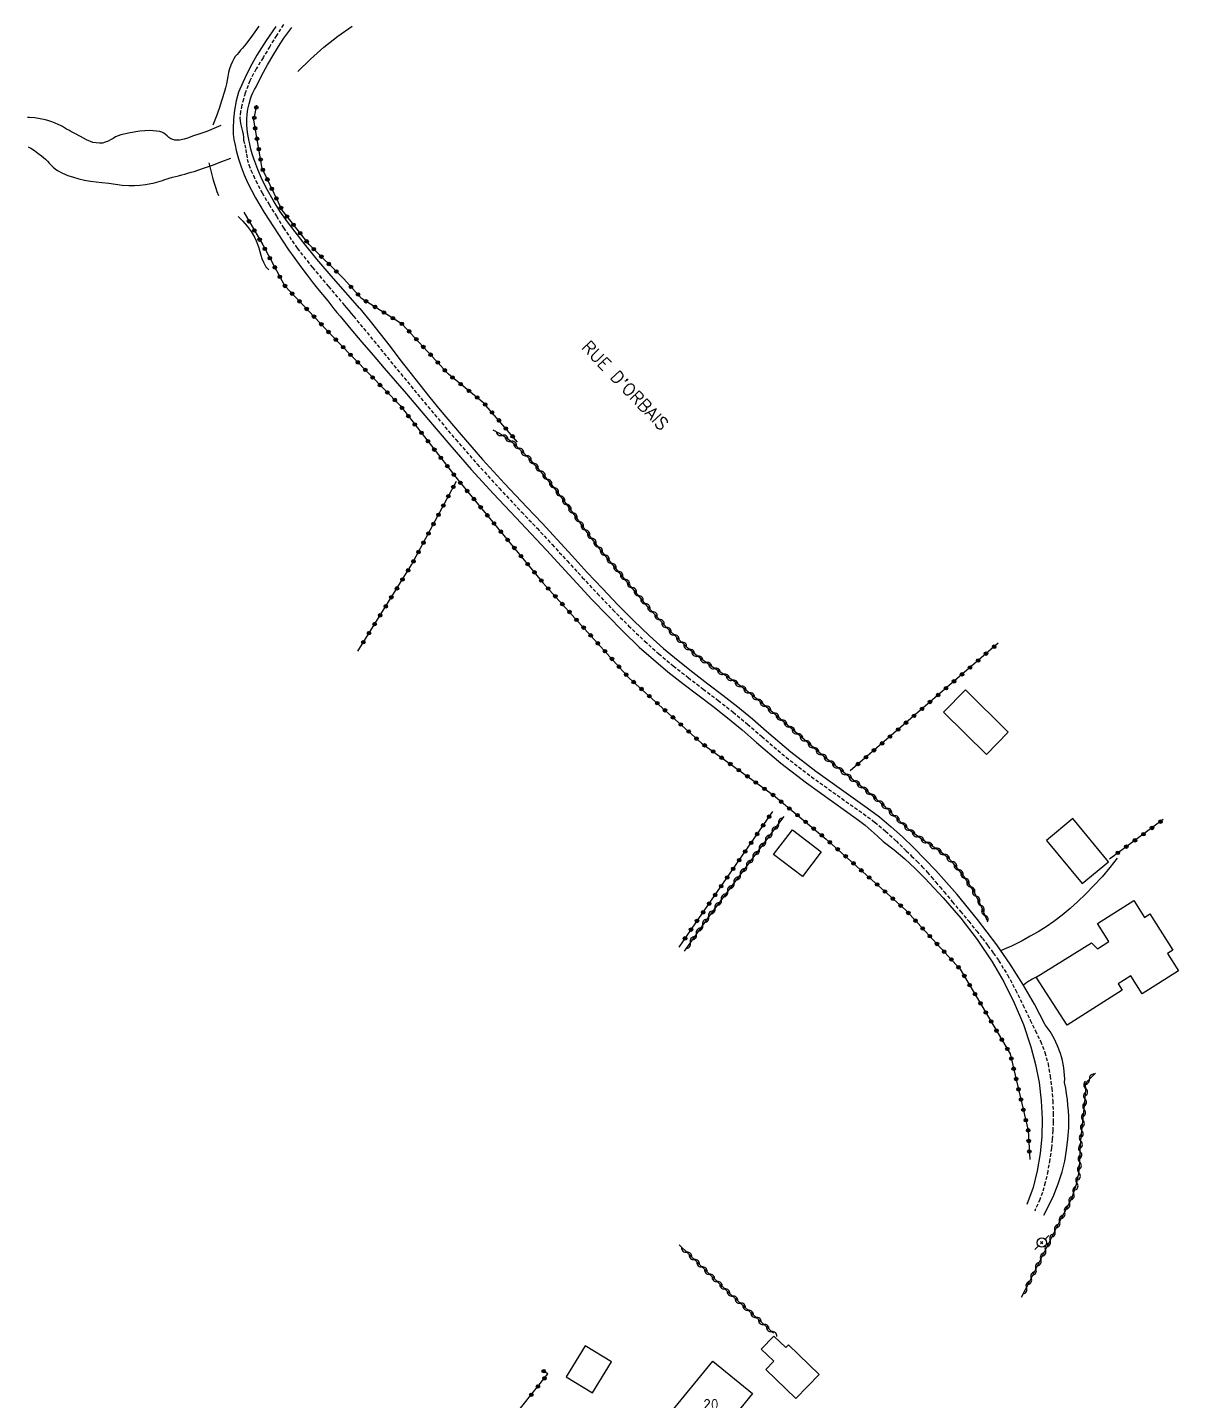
# Model space of a CAD drawing. Header units: millimetres. Extents: x 183000 to 184001, y 152999 to 154000.
# Drawn here: x 183592.2 to 183755.6, y 153448.9 to 153643.9 of the extents above; entities that cross this region are included whole.
import ezdxf
from ezdxf.enums import TextEntityAlignment as Align

# ---------------------------------------------------------------- set-up
doc = ezdxf.new("R2010")
doc.units = ezdxf.units.MM
doc.linetypes.add('DASHED', pattern=[0.75, 0.5, -0.25])
doc.layers.get('0').update_dxf_attribs({"linetype": 'CONTINUOUS'})
for name, color, linetype in [('W0001', 6, 'DASHED'), ('W0008', 7, 'CONTINUOUS'), ('W0017', 7, 'CONTINUOUS'), ('W0101', 7, 'CONTINUOUS'), ('W0104', 1, 'CONTINUOUS'), ('W0300', 7, 'CONTINUOUS'), ('W0310', 3, 'CONTINUOUS'), ('W0322', 7, 'CONTINUOUS'), ('W0323', 7, 'CONTINUOUS'), ('W0473', 7, 'CONTINUOUS'), ('W0510', 5, 'CONTINUOUS'), ('W0989', 7, 'CONTINUOUS'), ('W0991', 7, 'CONTINUOUS')]:
    doc.layers.add(name, color=color, linetype=linetype)
doc.styles.get("Standard").update_dxf_attribs({"font": 'romans.shx', "width": 0.85})

# ---------------------------------------------------------------- blocks, each defined once
blk = doc.blocks.new('T473')
for p, q in [((-0.166667, 0.166667), (0.166667, -0.166667)), ((-0.166667, -0.166667), (0.166667, 0.166667)), ((0.500001, 0.500001), (1.000002, 1.000002)), ((-1.000002, -1.000002), (-0.500001, -0.500001))]:
    blk.add_line(p, q)
blk.add_ellipse((0, 0), major_axis=(0.471405, 0.471405), ratio=1, start_param=5.4977871438, end_param=11.780972451)
blk = doc.blocks.new('t310o')
at = {"color": 0, "linetype": 'Continuous'}
for centre, start, end in [((-0.5, 0.38), 216.8699, 323.1304), ((0.5, -0.37), 36.8699, 143.1303)]:
    blk.add_arc(centre, 0.625, start, end, dxfattribs=at)
blk = doc.blocks.new('t323o')
at = {"color": 0, "linetype": 'Continuous'}
for radius in [0.25, 0.15]:
    blk.add_circle((0, 0), radius, dxfattribs=at)
blk = doc.blocks.new('t322o')
at = {"color": 0, "linetype": 'Continuous'}
for radius in [0.25, 0.15]:
    blk.add_circle((0, 0), radius, dxfattribs=at)

msp = doc.modelspace()

# ---------------------------------------------------------------- linework, layer by layer
at = {"layer": 'W0001'}
msp.add_lwpolyline([(183628.52, 153644.26), (183627.5, 153642.73), (183626.56, 153641.16), (183625.6, 153639.57), (183624.62, 153637.97), (183623.73, 153636.3), (183623.07, 153634.53), (183622.83, 153633.67), (183622.59, 153632.81), (183622.4, 153631.93), (183622.33, 153631.03), (183622.35, 153630.62), (183622.42, 153630.23), (183622.5, 153629.84), (183622.6, 153629.46), (183622.7, 153629.07), (183622.77, 153628.67), (183622.82, 153628.27), (183622.81, 153627.86), (183623, 153627.2), (183623.14, 153626.53), (183623.24, 153625.85), (183623.37, 153625.18), (183623.59, 153624.37), (183623.88, 153623.6), (183624.23, 153622.84), (183624.57, 153622.1), (183625.46, 153620.37), (183626.45, 153618.7), (183627.49, 153617.07), (183628.51, 153615.42), (183630.45, 153612.51), (183632.63, 153609.76), (183634.89, 153607.1), (183637.14, 153604.44), (183637.47, 153604.04), (183637.8, 153603.65), (183638.13, 153603.25), (183638.45, 153602.85), (183639.89, 153601.11), (183641.33, 153599.36), (183642.76, 153597.61), (183644.19, 153595.86), (183645.63, 153594.11), (183647.07, 153592.37), (183648.51, 153590.63), (183649.96, 153588.89), (183652.96, 153585.35), (183656.02, 153581.86), (183659.13, 153578.42), (183662.32, 153575.04), (183664.5, 153572.75), (183666.65, 153570.43), (183668.79, 153568.1), (183670.93, 153565.77), (183673.08, 153563.45), (183675.27, 153561.16), (183677.5, 153558.91), (183679.79, 153556.71), (183681.79, 153554.93), (183683.85, 153553.21), (183685.96, 153551.55), (183688.09, 153549.92), (183690.22, 153548.29), (183692.33, 153546.64), (183694.4, 153544.94), (183696.42, 153543.17), (183699.86, 153540.23), (183703.45, 153537.47), (183707.12, 153534.83), (183710.82, 153532.23), (183712.44, 153531.02), (183713.98, 153529.72), (183715.47, 153528.35), (183716.92, 153526.94), (183717.68, 153526.19), (183718.44, 153525.45), (183719.19, 153524.69), (183719.91, 153523.9), (183720.51, 153523.21), (183721.1, 153522.51), (183721.69, 153521.81), (183722.28, 153521.11), (183723.45, 153519.72), (183724.62, 153518.34), (183725.78, 153516.94), (183726.92, 153515.53), (183727.72, 153514.5), (183728.51, 153513.47), (183729.28, 153512.42), (183730.03, 153511.36), (183731.3, 153509.32), (183732.43, 153507.2), (183733.48, 153505.05), (183734.52, 153502.89), (183735.25, 153501.4), (183735.97, 153499.89), (183736.6, 153498.32), (183737.05, 153496.7), (183737.35, 153494.96), (183737.58, 153493.21), (183737.72, 153491.45), (183737.79, 153489.68), (183737.78, 153488.44), (183737.73, 153487.21), (183737.65, 153485.97), (183737.53, 153484.74), (183737.3, 153483.09), (183737.01, 153481.45), (183736.66, 153479.82), (183736.25, 153478.42), (183735.89, 153477.45), (183735.15, 153475.79)], dxfattribs=at)
at = {"layer": 'W0008'}
for points in [[(183627.41, 153644.02), (183626.03, 153642.01), (183624.74, 153639.94), (183624.02, 153638.66), (183623.35, 153637.35), (183622.72, 153636.03), (183622.13, 153634.68)], [(183624.61, 153635.45), (183625.4, 153637), (183626.24, 153638.54), (183627.12, 153640.05), (183628.04, 153641.54), (183628.57, 153642.33), (183629.11, 153643.11), (183629.67, 153643.87)], [(183622.13, 153634.68), (183621.79, 153633.42), (183621.54, 153632.13), (183621.39, 153630.83), (183621.34, 153629.52), (183621.38, 153628.72), (183621.48, 153627.93), (183621.63, 153627.15), (183621.81, 153626.38), (183622.13, 153625.22), (183622.49, 153624.08), (183622.92, 153622.95), (183623.4, 153621.85), (183624.51, 153619.68), (183625.75, 153617.58), (183627.07, 153615.53), (183628.4, 153613.5), (183629.24, 153612.27), (183630.1, 153611.06), (183630.99, 153609.87), (183631.88, 153608.68), (183632.59, 153607.75), (183633.31, 153606.84), (183634.04, 153605.92), (183634.78, 153605.02), (183635.22, 153604.47), (183635.66, 153603.93), (183636.1, 153603.39), (183636.54, 153602.86)], [(183639.36, 153603.94), (183637.31, 153606.26), (183635.26, 153608.59), (183633.25, 153610.95), (183631.3, 153613.37), (183630.17, 153614.82), (183629.07, 153616.28), (183628.01, 153617.79), (183627.03, 153619.35), (183626.24, 153620.76), (183625.5, 153622.21), (183624.84, 153623.69), (183624.29, 153625.22), (183624.08, 153625.9), (183623.89, 153626.59), (183623.72, 153627.28), (183623.58, 153627.97), (183623.46, 153628.67), (183623.36, 153629.38), (183623.31, 153630.09), (183623.29, 153630.81), (183623.33, 153631.55), (183623.44, 153632.28), (183623.61, 153633), (183623.82, 153633.71), (183623.97, 153634.16), (183624.16, 153634.6), (183624.37, 153635.03), (183624.61, 153635.45)], [(183639.36, 153603.94), (183640.81, 153602.16), (183642.23, 153600.36), (183643.63, 153598.54), (183645.03, 153596.73), (183646.43, 153594.91), (183647.84, 153593.1), (183649.27, 153591.31), (183650.73, 153589.54), (183653.72, 153586.01), (183656.76, 153582.53), (183659.86, 153579.1), (183663.04, 153575.74), (183665.22, 153573.45), (183667.37, 153571.14), (183669.5, 153568.81), (183671.63, 153566.48), (183673.78, 153564.17), (183675.96, 153561.88), (183678.19, 153559.64), (183680.47, 153557.45), (183682.47, 153555.66), (183684.53, 153553.95), (183686.64, 153552.29), (183688.77, 153550.66), (183690.89, 153549.03), (183693, 153547.38), (183695.08, 153545.68), (183697.09, 153543.92), (183700.51, 153540.99), (183704.08, 153538.26), (183707.73, 153535.63), (183711.39, 153533.05), (183713.13, 153531.76), (183714.78, 153530.37), (183716.38, 153528.91), (183717.93, 153527.4)], [(183636.54, 153602.86), (183638.09, 153601), (183639.65, 153599.16), (183641.22, 153597.32), (183642.8, 153595.5), (183644.38, 153593.67), (183645.96, 153591.85), (183647.53, 153590.01), (183649.09, 153588.16), (183652.11, 153584.61), (183655.17, 153581.1), (183658.3, 153577.64), (183661.5, 153574.26), (183663.69, 153571.96), (183665.85, 153569.63), (183667.99, 153567.3), (183670.13, 153564.96), (183672.29, 153562.63), (183674.49, 153560.34), (183676.72, 153558.08), (183679.02, 153555.88), (183681.02, 153554.09), (183683.08, 153552.38), (183685.19, 153550.72), (183687.32, 153549.09), (183689.45, 153547.46), (183691.56, 153545.81), (183693.64, 153544.1), (183695.65, 153542.34), (183699.12, 153539.37), (183702.74, 153536.59), (183706.44, 153533.93), (183710.16, 153531.3), (183711.09, 153530.6), (183711.96, 153529.84), (183712.81, 153529.06), (183713.66, 153528.27)], [(183713.66, 153528.27), (183715.21, 153527.06), (183716.72, 153525.79), (183718.17, 153524.45), (183719.56, 153523.05), (183722.15, 153520.27), (183724.65, 153517.38), (183726.99, 153514.37), (183729.12, 153511.2), (183730.78, 153508.32), (183732.26, 153505.35), (183733.54, 153502.28), (183734.6, 153499.13), (183735.27, 153496.61), (183735.77, 153494.05), (183736.08, 153491.46), (183736.21, 153488.86), (183736.15, 153486.39), (183735.92, 153483.94), (183735.5, 153481.5), (183734.92, 153479.11), (183734.03, 153476.71)], [(183736.66, 153502.21), (183735.12, 153505.16), (183733.45, 153508.03), (183731.67, 153510.84), (183729.78, 153513.57), (183727.03, 153517.21), (183724.14, 153520.73), (183721.1, 153524.13), (183717.93, 153527.4)], [(183739.4, 153494.02), (183739.41, 153494.55), (183739.39, 153495.08), (183739.35, 153495.6), (183739.29, 153496.13), (183739.21, 153496.65), (183739.1, 153497.17), (183738.97, 153497.68), (183738.82, 153498.18), (183738.41, 153499.26), (183737.92, 153500.29), (183737.33, 153501.28), (183736.66, 153502.21)], [(183736.43, 153475.19), (183737.78, 153477.81), (183738.49, 153479.64), (183739.06, 153481.35), (183739.41, 153482.89), (183739.69, 153484.44), (183739.88, 153486.01), (183739.98, 153487.59), (183739.99, 153488.4), (183739.98, 153489.21), (183739.94, 153490.02), (183739.88, 153490.82), (183739.79, 153491.63), (183739.69, 153492.43), (183739.55, 153493.23), (183739.4, 153494.02)]]:
    msp.add_lwpolyline(points, dxfattribs=at)
at = {"layer": 'W0017'}
for points in [[(183746.88, 153525.9), (183745.82, 153524.57), (183744.71, 153523.27), (183743.57, 153522.01), (183742.38, 153520.79), (183741.3, 153519.75), (183740.2, 153518.75), (183739.06, 153517.79), (183737.87, 153516.89), (183736.78, 153516.14), (183735.66, 153515.45), (183734.52, 153514.8), (183733.37, 153514.18), (183732.61, 153513.78), (183731.85, 153513.41), (183731.07, 153513.06), (183730.29, 153512.72)], [(183735.37, 153509.01), (183735.17, 153508.92), (183734.98, 153508.81), (183734.79, 153508.7), (183734.6, 153508.59), (183734.33, 153508.41), (183734.06, 153508.24), (183733.8, 153508.05), (183733.54, 153507.85)]]:
    msp.add_lwpolyline(points, dxfattribs=at)
at = {"layer": 'W0101'}
for points in [[(183722.2, 153546.63), (183728.29, 153540.63), (183731.4, 153543.78), (183725.31, 153549.78), (183722.2, 153546.63)], [(183744.07, 153513.03), (183745.68, 153514.06), (183744.07, 153516.6), (183749.23, 153519.88), (183750.74, 153517.49), (183751.51, 153517.98), (183754.77, 153512.84), (183754.02, 153512.36), (183755.57, 153509.91), (183750.43, 153506.65), (183748.81, 153509.2), (183746.99, 153508.05), (183747.57, 153507.14), (183739.75, 153502.19), (183735.37, 153509.01), (183743.24, 153513.89)], [(183695.11, 153449.89), (183688.89, 153442.28), (183683.26, 153446.88), (183689.48, 153454.49), (183695.11, 153449.89)]]:
    msp.add_lwpolyline(points, close=True, dxfattribs=at)
at = {"layer": 'W0104'}
for points in [[(183741.87, 153522.29), (183745.62, 153525.37), (183740.56, 153531.51), (183736.82, 153528.42), (183741.87, 153522.29)], [(183700.77, 153529.93), (183704.86, 153526.82), (183702.17, 153523.29), (183698.09, 153526.4), (183700.77, 153529.93)], [(183701.25, 153449.17), (183696.98, 153453.27), (183698.13, 153454.47), (183696.34, 153456.19), (183698.11, 153458.03), (183699.82, 153456.39), (183700.19, 153456.78), (183704.54, 153452.59), (183701.25, 153449.17)], [(183671.32, 153456.63), (183668.66, 153452.26), (183672.39, 153449.99), (183675.05, 153454.37), (183671.32, 153456.63)]]:
    msp.add_lwpolyline(points, close=True, dxfattribs=at)
at = {"layer": 'W0300'}
for points in [[(183624.99, 153644.06), (183624.09, 153642.78), (183623.17, 153641.51), (183622.93, 153641.2), (183622.68, 153640.91), (183622.42, 153640.62), (183622.16, 153640.33), (183621.91, 153640.03), (183621.66, 153639.72), (183621.44, 153639.39), (183621.25, 153639.05), (183621.03, 153638.53), (183620.85, 153638), (183620.72, 153637.46), (183620.6, 153636.92), (183620.5, 153636.38), (183620.4, 153635.84), (183620.29, 153635.3), (183620.14, 153634.77), (183619.76, 153633.57), (183619.36, 153632.37), (183618.94, 153631.18), (183618.49, 153630.01)], [(183630.53, 153637.61), (183632.33, 153639.38), (183634.22, 153641.05), (183636.21, 153642.61), (183638.27, 153644.05)], [(183617.9, 153624.65), (183618.03, 153624.07), (183618.17, 153623.49), (183618.33, 153622.92), (183618.49, 153622.35), (183618.67, 153621.75), (183618.86, 153621.16), (183619.06, 153620.58), (183619.28, 153619.99)], [(183622.06, 153617.02), (183622.73, 153616.35), (183623.34, 153615.63), (183623.9, 153614.87), (183624.39, 153614.07), (183624.63, 153613.58), (183624.83, 153613.08), (183624.99, 153612.57), (183625.14, 153612.06), (183625.29, 153611.55), (183625.45, 153611.04), (183625.66, 153610.54), (183625.91, 153610.06), (183626.01, 153609.89), (183626.14, 153609.74), (183626.27, 153609.6), (183626.42, 153609.46)]]:
    msp.add_lwpolyline(points, dxfattribs=at)
at = {"layer": 'W0310'}
for points in [[(183728.39, 153517.05), (183727.5, 153519.24), (183726.4, 153521.34), (183725.1, 153523.32), (183723.62, 153525.16), (183722.95, 153525.85), (183722.22, 153526.47), (183721.46, 153527.04), (183720.67, 153527.57), (183719.88, 153528.09), (183719.1, 153528.61), (183718.33, 153529.16), (183717.58, 153529.75), (183716.96, 153530.28), (183716.35, 153530.84), (183715.76, 153531.4), (183715.16, 153531.98), (183714.57, 153532.55), (183713.98, 153533.12), (183713.38, 153533.68), (183712.76, 153534.22), (183711.84, 153535.01), (183710.9, 153535.78), (183709.96, 153536.55), (183709.01, 153537.3), (183708.06, 153538.05), (183707.11, 153538.81), (183706.16, 153539.57), (183705.23, 153540.34), (183703.84, 153541.51), (183702.46, 153542.69), (183701.09, 153543.88), (183699.73, 153545.08), (183698.36, 153546.27), (183696.98, 153547.45), (183695.58, 153548.61), (183694.16, 153549.74), (183693.14, 153550.52), (183692.09, 153551.26), (183691.02, 153551.97), (183689.95, 153552.68), (183688.89, 153553.41), (183687.84, 153554.15), (183686.82, 153554.94), (183685.84, 153555.78), (183682.94, 153558.6), (183680.24, 153561.61), (183677.65, 153564.71), (183675.06, 153567.79), (183673.38, 153569.85), (183671.76, 153571.97), (183670.19, 153574.11), (183668.62, 153576.26), (183667.02, 153578.39), (183665.34, 153580.47), (183663.56, 153582.48), (183661.65, 153584.36), (183660.87, 153585.03), (183660.04, 153585.64), (183659.16, 153586.19), (183658.25, 153586.68)], [(183699.54, 153531.8), (183688.97, 153517.76), (183685.4, 153512.7)], [(183733.3, 153463.58), (183734.46, 153465.84), (183735.6, 153468.1), (183736.73, 153470.37), (183737.85, 153472.65), (183738.72, 153474.34), (183739.64, 153476.03), (183740.47, 153477.77), (183741.11, 153479.59), (183741.42, 153481.14), (183741.55, 153482.71), (183741.61, 153484.28), (183741.71, 153485.84), (183741.9, 153487.62), (183742.09, 153489.4), (183742.26, 153491.18), (183742.4, 153492.97), (183742.4, 153493.08), (183742.4, 153493.19), (183742.39, 153493.3), (183742.38, 153493.41), (183742.37, 153493.53), (183742.38, 153493.64), (183742.4, 153493.76), (183742.43, 153493.87), (183742.55, 153494.1), (183742.71, 153494.29), (183742.89, 153494.47), (183743.06, 153494.64), (183743.24, 153494.82), (183743.42, 153495.01), (183743.61, 153495.18), (183743.8, 153495.35)], [(183684.67, 153470.98), (183691.48, 153464.41), (183698.06, 153458.43)]]:
    msp.add_lwpolyline(points, dxfattribs=at)
at = {"layer": 'W0322'}
for points in [[(183622.87, 153617.64), (183625.56, 153613), (183628.64, 153607.23), (183636.31, 153599.14), (183645.08, 153590.16), (183653.3, 153579.59), (183665.39, 153564.97), (183677.59, 153551.48), (183687.87, 153542.23), (183698.06, 153534.83), (183705.57, 153528.61), (183716.85, 153518.52), (183724.59, 153510.14), (183731.68, 153498.1), (183734.23, 153487.22), (183734.45, 153483.09)], [(183661.73, 153584.99), (183656.96, 153590.53), (183651.95, 153594.61), (183645.37, 153601.75), (183639.6, 153605.38), (183637.07, 153608.15)]]:
    msp.add_lwpolyline(points, dxfattribs=at)
at = {"layer": 'W0323'}
for points in [[(183637.07, 153608.15), (183632.14, 153613.05), (183628.3, 153617.9), (183625.48, 153623.85), (183624.29, 153630.68), (183624.71, 153632.81)], [(183639.05, 153555.31), (183646.69, 153567.53), (183653.06, 153579.43)], [(183729.97, 153556.42), (183708.94, 153538.28)], [(183684.67, 153513.28), (183687.05, 153516.73), (183697.98, 153532.54)], [(183753.41, 153531.37), (183745.75, 153525.77)], [(183652.4, 153435.68), (183654.38, 153438.03), (183666.05, 153452.66), (183665.39, 153453.09)]]:
    msp.add_lwpolyline(points, dxfattribs=at)
at = {"layer": 'W0510'}
for points in [[(183619.63, 153629.95), (183618.64, 153629.51), (183617.64, 153629.11), (183616.62, 153628.74), (183615.59, 153628.41), (183615.01, 153628.21), (183614.4, 153627.99), (183613.76, 153627.84), (183613.1, 153627.84), (183612.79, 153627.93), (183612.51, 153628.07), (183612.25, 153628.25), (183612, 153628.45), (183611.77, 153628.64), (183611.52, 153628.83), (183611.24, 153628.98), (183610.94, 153629.09), (183609.53, 153629.25), (183608.13, 153629.15), (183606.76, 153628.9), (183605.42, 153628.6), (183605.03, 153628.48), (183604.66, 153628.31), (183604.31, 153628.11), (183603.96, 153627.92), (183603.6, 153627.73), (183603.21, 153627.56), (183602.81, 153627.45), (183602.39, 153627.41), (183601.43, 153627.55), (183600.53, 153627.91), (183599.7, 153628.37), (183598.9, 153628.79), (183598.59, 153628.94), (183598.3, 153629.1), (183598.01, 153629.27), (183597.72, 153629.44), (183597.43, 153629.62), (183597.14, 153629.78), (183596.85, 153629.94), (183596.54, 153630.09), (183596.09, 153630.28), (183595.64, 153630.46), (183595.17, 153630.61), (183594.7, 153630.74), (183593.96, 153630.89), (183593.2, 153631.02), (183592.44, 153631.08), (183592.16, 153631.08)], [(183592.27, 153626.89), (183592.63, 153626.74), (183593.16, 153626.4), (183593.65, 153626.03), (183594.13, 153625.65), (183594.43, 153625.4), (183594.72, 153625.14), (183594.99, 153624.86), (183595.26, 153624.58), (183595.53, 153624.31), (183595.81, 153624.04), (183596.11, 153623.79), (183596.43, 153623.56), (183597.15, 153623.17), (183597.91, 153622.84), (183598.68, 153622.58), (183599.46, 153622.35), (183600.27, 153622.17), (183601.1, 153622.05), (183601.92, 153621.96), (183602.74, 153621.86), (183603.69, 153621.73), (183604.64, 153621.59), (183605.59, 153621.48), (183606.56, 153621.43), (183607.34, 153621.44), (183608.12, 153621.49), (183608.9, 153621.57), (183609.67, 153621.7), (183610, 153621.77), (183610.33, 153621.85), (183610.66, 153621.95), (183610.99, 153622.05), (183611.32, 153622.15), (183611.64, 153622.26), (183611.97, 153622.36), (183612.29, 153622.46), (183612.73, 153622.58), (183613.17, 153622.7), (183613.61, 153622.81), (183614.06, 153622.93), (183614.5, 153623.05), (183614.94, 153623.17), (183615.38, 153623.29), (183615.81, 153623.43), (183617.13, 153623.87), (183618.44, 153624.33), (183619.74, 153624.81), (183621.03, 153625.32)]]:
    msp.add_lwpolyline(points, dxfattribs=at)

# ---------------------------------------------------------------- block references
at = {"layer": 'W0310'}
for p, rotation in [((183659.56, 153585.94), 147.7897460086972), ((183660.79, 153585.09), 143.6100390676169), ((183661.91, 153584.1), 135.3232578220314), ((183662.98, 153583.04), 135.3232578220314), ((183664.02, 153581.96), 131.6562099032352), ((183665.01, 153580.84), 131.6562099032352), ((183665.97, 153579.69), 128.8778285458855), ((183666.91, 153578.52), 128.8778285458855), ((183667.82, 153577.32), 126.9920235530187), ((183668.72, 153576.12), 126.1162754548095), ((183669.61, 153574.91), 126.1162754548095), ((183670.49, 153573.7), 126.2571772971372), ((183671.38, 153572.49), 126.2571772971372), ((183672.28, 153571.29), 127.3081941309945), ((183673.19, 153570.1), 127.3081941309945), ((183674.13, 153568.93), 129.2677844282622), ((183675.08, 153567.77), 130.0157555311982), ((183676.04, 153566.62), 130.0157555311982), ((183677.01, 153565.47), 130.0157555311982), ((183677.97, 153564.32), 129.9816125214691), ((183678.93, 153563.17), 129.9816125214691), ((183679.9, 153562.02), 129.9816125214691), ((183680.89, 153560.9), 131.8739454321914), ((183681.89, 153559.78), 131.8739454321914), ((183682.89, 153558.66), 131.8739454321914), ((183683.96, 153557.61), 135.6804187442418), ((183685.03, 153556.56), 135.6804187442418), ((183686.12, 153555.53), 139.5640951228665), ((183687.28, 153554.58), 142.4213523093284), ((183688.49, 153553.69), 144.5288772356269), ((183689.72, 153552.84), 145.8845619286637), ((183690.97, 153552.01), 146.373747481368), ((183692.21, 153551.17), 144.8549329218359), ((183693.43, 153550.29), 142.9583534061254), ((183694.62, 153549.38), 141.291362300298), ((183695.79, 153548.43), 140.275023657697), ((183696.94, 153547.48), 140.275023657697), ((183698.08, 153546.5), 139.5177334243673), ((183699.22, 153545.52), 139.0195818515035), ((183700.35, 153544.54), 138.8244371005802), ((183701.48, 153543.55), 138.9324265074774), ((183702.61, 153542.56), 139.2998946768806), ((183703.74, 153541.59), 139.2998946768806), ((183704.89, 153540.62), 139.9267976921584), ((183706.05, 153539.66), 140.6295337789646), ((183707.22, 153538.72), 141.5565017218165), ((183708.39, 153537.79), 141.6792858732851), ((183709.57, 153536.86), 141.5212283569784), ((183710.74, 153535.92), 141.0824130864648), ((183711.89, 153534.97), 139.5240804716005), ((183713.03, 153533.99), 138.3222900480717), ((183714.13, 153532.97), 136.2604620533726), ((183698.78, 153530.79), 233.0447484860517), ((183715.21, 153531.93), 135.9775248125473), ((183716.3, 153530.89), 136.6027045244165), ((183696.97, 153528.39), 233.0447484860517), ((183697.87, 153529.59), 233.0447484860517), ((183717.41, 153529.89), 139.1190155203725), ((183718.6, 153528.97), 144.6883157430625), ((183696.07, 153527.19), 233.0447484860517), ((183719.83, 153528.12), 146.392571336385), ((183721.08, 153527.29), 145.7352932882269), ((183722.29, 153526.41), 139.3997011278414), ((183694.27, 153524.8), 233.0447484860517), ((183695.17, 153526), 233.0447484860517), ((183723.39, 153525.39), 134.3743641602661), ((183724.36, 153524.24), 128.8155843798854), ((183692.46, 153522.4), 233.0447484860517), ((183693.37, 153523.6), 233.0447484860517), ((183725.27, 153523.05), 123.2329929821551), ((183691.56, 153521.2), 233.0447484860517), ((183726.09, 153521.8), 123.2329929821551), ((183726.84, 153520.5), 117.6503993354542), ((183689.76, 153518.8), 233.0447484860517), ((183690.66, 153520), 233.0447484860517), ((183727.53, 153519.17), 112.0678034410155), ((183688.86, 153517.6), 234.8066425408268), ((183728.09, 153517.78), 112.0678034410155), ((183687.13, 153515.15), 234.8066425408268), ((183688, 153516.38), 234.8066425408268), ((183686.27, 153513.92), 234.8066425408268), ((183742.92, 153494.5), 45.31480612306937), ((183742.4, 153493.18), 92.80430095340954), ((183742.3, 153491.69), 85.60324370879614), ((183742.17, 153490.2), 84.35731699272702), ((183741.85, 153487.21), 84.18709728441618), ((183742.01, 153488.7), 83.8851009007446), ((183741.71, 153485.72), 86.17628827329895), ((183741.61, 153484.22), 87.77303359400592), ((183741.55, 153482.72), 87.77303359400592), ((183741.15, 153479.76), 78.75307836083692), ((183741.43, 153481.23), 85.27474236375399), ((183740.67, 153478.33), 70.6650339519608), ((183739.41, 153475.62), 61.58172601603938), ((183740.08, 153476.96), 64.25540293205849), ((183738.7, 153474.3), 62.71030960476005), ((183737.34, 153471.62), 63.90780960999337), ((183738.01, 153472.96), 62.71030960476005), ((183685.75, 153469.93), 316.0056355965795), ((183736.68, 153470.27), 63.54680241490581), ((183686.83, 153468.89), 316.0056355965795), ((183687.91, 153467.85), 316.0056355965795), ((183736.02, 153468.93), 63.54680241490581), ((183688.99, 153466.81), 316.0056355965795), ((183734.67, 153466.25), 63.18579447322946), ((183735.34, 153467.59), 63.18579447322946), ((183690.07, 153465.77), 316.0056355965795), ((183691.15, 153464.72), 316.0056355965795), ((183733.98, 153464.91), 62.82478578662376), ((183692.25, 153463.71), 317.7611027443832), ((183693.36, 153462.7), 317.7611027443832), ((183694.47, 153461.69), 317.7611027443832), ((183695.58, 153460.68), 317.7611027443832), ((183696.69, 153459.67), 317.7611027443832), ((183697.8, 153458.66), 317.7611027443832)]:
    msp.add_blockref('t310o', p, dxfattribs=dict(at, rotation=rotation))
at = {"layer": 'W0322'}
for p, rotation in [((183623.62, 153616.34), 300.094789872976), ((183624.37, 153615.04), 300.094789872976), ((183625.12, 153613.74), 300.094789872976), ((183625.86, 153612.43), 298.1137569519634), ((183626.56, 153611.11), 298.1137569519634), ((183627.27, 153609.79), 298.1137569519634), ((183627.98, 153608.46), 298.1137569519634), ((183628.71, 153607.16), 313.4679197569814), ((183638.08, 153607.04), 132.4367774214704), ((183629.74, 153606.07), 313.4679197569814), ((183630.77, 153604.98), 313.4679197569814), ((183639.09, 153605.94), 132.4367774214704), ((183640.23, 153604.98), 147.7840027663623), ((183631.8, 153603.89), 313.4679197569814), ((183632.83, 153602.8), 313.4679197569814), ((183641.5, 153604.18), 147.7840027663623), ((183642.77, 153603.38), 147.7840027663623), ((183633.87, 153601.71), 313.4679197569814), ((183644.04, 153602.58), 147.7840027663623), ((183645.31, 153601.78), 147.7840027663623), ((183634.9, 153600.62), 313.4679197569814), ((183635.93, 153599.54), 313.4679197569814), ((183646.34, 153600.7), 132.6923692673216), ((183647.36, 153599.59), 132.6923692673216), ((183636.97, 153598.46), 314.3205101795106), ((183638.02, 153597.38), 314.3205101795106), ((183648.37, 153598.49), 132.6923692673216), ((183649.39, 153597.39), 132.6923692673216), ((183639.07, 153596.31), 314.3205101795106), ((183640.12, 153595.24), 314.3205101795106), ((183650.41, 153596.29), 132.6923692673216), ((183651.42, 153595.18), 132.6923692673216), ((183641.16, 153594.16), 314.3205101795106), ((183642.21, 153593.09), 314.3205101795106), ((183652.51, 153594.16), 140.7933512046254), ((183653.67, 153593.21), 140.7933512046254), ((183643.26, 153592.02), 314.3205101795106), ((183654.84, 153592.26), 140.7933512046254), ((183656, 153591.31), 140.7933512046254), ((183644.31, 153590.95), 314.3205101795106), ((183645.32, 153589.84), 307.8854243900863), ((183657.13, 153590.33), 130.7587557913675), ((183658.11, 153589.19), 130.7587557913675), ((183646.24, 153588.66), 307.8854243900863), ((183647.16, 153587.48), 307.8854243900863), ((183659.09, 153588.06), 130.7587557913675), ((183648.09, 153586.29), 307.8854243900863), ((183660.07, 153586.92), 130.7587557913675), ((183661.05, 153585.79), 130.7587557913675), ((183649.01, 153585.11), 307.8854243900863), ((183649.93, 153583.92), 307.8854243900863), ((183650.85, 153582.74), 307.8854243900863), ((183651.77, 153581.56), 307.8854243900863), ((183652.69, 153580.37), 307.8854243900863), ((183653.62, 153579.2), 309.5922153940181), ((183654.58, 153578.04), 309.5922153940181), ((183655.54, 153576.89), 309.5922153940181), ((183656.49, 153575.73), 309.5922153940181), ((183657.45, 153574.57), 309.5922153940181), ((183658.4, 153573.42), 309.5922153940181), ((183659.36, 153572.26), 309.5922153940181), ((183660.32, 153571.11), 309.5922153940181), ((183661.27, 153569.95), 309.5922153940181), ((183662.23, 153568.79), 309.5922153940181), ((183663.18, 153567.64), 309.5922153940181), ((183664.14, 153566.48), 309.5922153940181), ((183665.1, 153565.33), 309.5922153940181), ((183666.09, 153564.2), 312.1234909332337), ((183667.09, 153563.09), 312.1234909332337), ((183668.1, 153561.98), 312.1234909332337), ((183669.11, 153560.86), 312.1234909332337), ((183670.11, 153559.75), 312.1234909332337), ((183671.12, 153558.64), 312.1234909332337), ((183672.12, 153557.53), 312.1234909332337), ((183673.13, 153556.41), 312.1234909332337), ((183674.14, 153555.3), 312.1234909332337), ((183675.14, 153554.19), 312.1234909332337), ((183676.15, 153553.08), 312.1234909332337), ((183677.15, 153551.96), 312.1234909332337), ((183678.22, 153550.91), 318.0133358100682), ((183679.34, 153549.91), 318.0133358100682), ((183680.45, 153548.91), 318.0133358100682), ((183681.57, 153547.9), 318.0133358100682), ((183682.68, 153546.9), 318.0133358100682), ((183683.8, 153545.89), 318.0133358100682), ((183684.91, 153544.89), 318.0133358100682), ((183686.03, 153543.89), 318.0133358100682), ((183687.14, 153542.88), 318.0133358100682), ((183688.29, 153541.92), 324.017216088939), ((183689.5, 153541.04), 324.017216088939), ((183690.72, 153540.16), 324.017216088939), ((183691.93, 153539.28), 324.017216088939), ((183693.15, 153538.4), 324.017216088939), ((183694.36, 153537.52), 324.017216088939), ((183695.57, 153536.64), 324.017216088939), ((183696.79, 153535.75), 324.017216088939), ((183698, 153534.87), 324.017216088939), ((183699.16, 153533.92), 320.3734040784556), ((183700.31, 153532.96), 320.3734040784556), ((183701.47, 153532.01), 320.3734040784556), ((183702.63, 153531.05), 320.3734040784556), ((183703.78, 153530.09), 320.3734040784556), ((183704.94, 153529.14), 320.3734040784556), ((183706.07, 153528.16), 318.1764673183171), ((183707.19, 153527.16), 318.1764673183171), ((183708.31, 153526.16), 318.1764673183171), ((183709.43, 153525.16), 318.1764673183171), ((183710.55, 153524.16), 318.1764673183171), ((183711.66, 153523.16), 318.1764673183171), ((183712.78, 153522.16), 318.1764673183171), ((183713.9, 153521.16), 318.1764673183171), ((183715.02, 153520.16), 318.1764673183171), ((183716.13, 153519.16), 318.1764673183171), ((183717.22, 153518.12), 312.754806564947), ((183718.23, 153517.02), 312.754806564947), ((183719.25, 153515.92), 312.754806564947), ((183720.27, 153514.82), 312.754806564947), ((183721.29, 153513.72), 312.754806564947), ((183722.31, 153512.61), 312.754806564947), ((183723.33, 153511.51), 312.754806564947), ((183724.34, 153510.41), 312.754806564947), ((183725.17, 153509.17), 300.4825262337194), ((183725.93, 153507.87), 300.4825262337194), ((183726.69, 153506.58), 300.4825262337194), ((183727.45, 153505.29), 300.4825262337194), ((183728.21, 153503.99), 300.4825262337194), ((183728.97, 153502.7), 300.4825262337194), ((183729.73, 153501.41), 300.4825262337194), ((183730.49, 153500.12), 300.4825262337194), ((183731.26, 153498.82), 300.4825262337194), ((183731.83, 153497.46), 283.2178698088902), ((183732.17, 153496), 283.2178698088902), ((183732.52, 153494.54), 283.2178698088902), ((183732.86, 153493.08), 283.2178698088902), ((183733.2, 153491.62), 283.2178698088902), ((183733.55, 153490.16), 283.2178698088902), ((183733.89, 153488.7), 283.2178698088902), ((183734.23, 153487.24), 283.2178698088902), ((183734.31, 153485.74), 272.9175654477542), ((183734.39, 153484.24), 272.9175654477542)]:
    msp.add_blockref('t322o', p, dxfattribs=dict(at, rotation=rotation))
at = {"layer": 'W0323'}
for p, rotation in [((183624.65, 153632.49), 78.82670270328762), ((183624.36, 153631.02), 78.82670270328762), ((183624.49, 153629.54), 99.85702383522171), ((183624.74, 153628.06), 99.85702383522171), ((183625, 153626.59), 99.85702383522171), ((183625.26, 153625.11), 99.85702383522171), ((183625.57, 153623.65), 115.3358240711606), ((183626.21, 153622.29), 115.3358240711606), ((183626.86, 153620.94), 115.3358240711606), ((183627.5, 153619.58), 115.3358240711606), ((183628.14, 153618.23), 115.3358240711606), ((183629, 153617.01), 128.4317895301542), ((183629.93, 153615.83), 128.4317895301542), ((183630.87, 153614.66), 128.4317895301542), ((183631.8, 153613.48), 128.4317895301542), ((183632.82, 153612.38), 135.154153353685), ((183633.88, 153611.32), 135.154153353685), ((183634.94, 153610.27), 135.154153353685), ((183636.01, 153609.21), 135.154153353685), ((183652.63, 153578.63), 61.83603012124297), ((183651.21, 153575.98), 61.83603012124297), ((183651.92, 153577.3), 61.83603012124297), ((183650.51, 153574.66), 61.83603012124297), ((183649.09, 153572.01), 61.83603012124297), ((183649.8, 153573.34), 61.83603012124297), ((183648.38, 153570.69), 61.83603012124297), ((183646.97, 153568.05), 61.83603012124297), ((183647.67, 153569.37), 61.83603012124297), ((183646.2, 153566.76), 58.00468733530227), ((183644.62, 153564.21), 58.00468733530227), ((183645.41, 153565.48), 58.00468733530227), ((183643.82, 153562.94), 58.00468733530227), ((183642.23, 153560.39), 58.00468733530227), ((183643.03, 153561.67), 58.00468733530227), ((183641.44, 153559.12), 58.00468733530227), ((183639.85, 153556.58), 58.00468733530227), ((183640.64, 153557.85), 58.00468733530227), ((183728.25, 153554.94), 220.7768972531214), ((183729.39, 153555.92), 220.7768972531214), ((183725.98, 153552.98), 220.7768972531214), ((183727.12, 153553.96), 220.7768972531214), ((183723.71, 153551.02), 220.7768972531214), ((183724.84, 153552), 220.7768972531214), ((183721.44, 153549.06), 220.7768972531214), ((183722.57, 153550.04), 220.7768972531214), ((183719.16, 153547.1), 220.7768972531214), ((183720.3, 153548.08), 220.7768972531214), ((183716.89, 153545.14), 220.7768972531214), ((183718.03, 153546.12), 220.7768972531214), ((183714.62, 153543.18), 220.7768972531214), ((183715.76, 153544.16), 220.7768972531214), ((183712.35, 153541.22), 220.7768972531214), ((183713.49, 153542.2), 220.7768972531214), ((183710.08, 153539.26), 220.7768972531214), ((183711.21, 153540.24), 220.7768972531214), ((183697.46, 153531.79), 55.33023144010136), ((183753.01, 153531.08), 216.1534324297246), ((183695.75, 153529.32), 55.33023144010136), ((183696.61, 153530.55), 55.33023144010136), ((183750.59, 153529.31), 216.1534324297246), ((183751.8, 153530.19), 216.1534324297246), ((183694.05, 153526.85), 55.33023144010136), ((183694.9, 153528.08), 55.33023144010136), ((183748.17, 153527.54), 216.1534324297246), ((183749.38, 153528.42), 216.1534324297246), ((183693.19, 153525.62), 55.33023144010136), ((183746.96, 153526.65), 216.1534324297246), ((183691.49, 153523.15), 55.33023144010136), ((183692.34, 153524.38), 55.33023144010136), ((183690.64, 153521.92), 55.33023144010136), ((183688.93, 153519.45), 55.33023144010136), ((183689.78, 153520.68), 55.33023144010136), ((183688.08, 153518.21), 55.33023144010136), ((183686.37, 153515.75), 55.42224674038224), ((183687.22, 153516.98), 55.33023144010136), ((183685.52, 153514.51), 55.42224674038224), ((183665.45, 153453.05), 146.500326508826), ((183664.63, 153450.87), 51.4037447124154), ((183665.56, 153452.04), 51.4037447124154), ((183663.69, 153449.7), 51.4037447124154)]:
    msp.add_blockref('t323o', p, dxfattribs=dict(at, rotation=rotation))
at = {"layer": 'W0473'}
msp.add_blockref('T473', (183736.16, 153471.31), dxfattribs=at)

# ---------------------------------------------------------------- texts
at = {"layer": 'W0989'}
msp.add_text("RUE D'ORBAIS", height=1.75, rotation=313.8345, dxfattribs=at).set_placement((183677.03, 153593.03), align=Align.MIDDLE_CENTER)
at = {"layer": 'W0991'}
msp.add_text('20', height=1.25, dxfattribs=at).set_placement((183689.18, 153448.38), align=Align.MIDDLE_CENTER)

doc.saveas('drawing.dxf')
